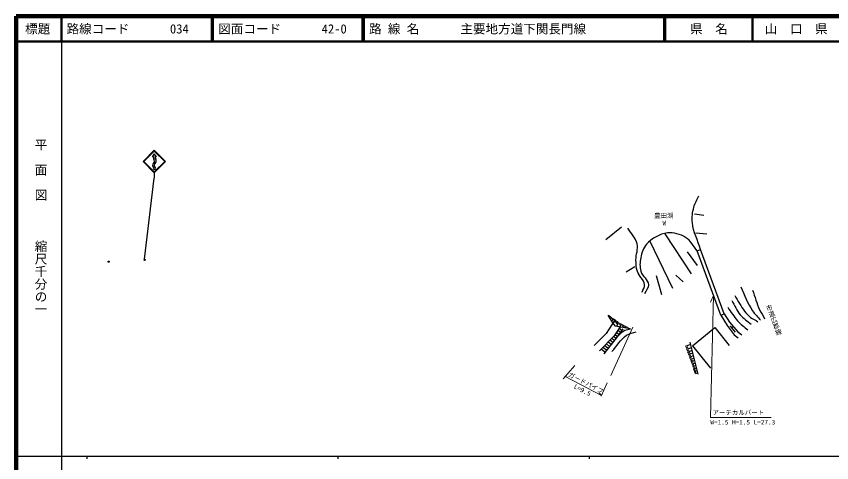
# Model space of a CAD drawing. Units: millimetres on the paper, with parts at other scales. Extents: x 40 to 680, y 20 to 380.
# Drawn here: x 40 to 364.5, y 202.4 to 380 of the extents above; entities that cross this region are included whole.
import ezdxf
from ezdxf.enums import TextEntityAlignment as Align

# ---------------------------------------------------------------- set-up
doc = ezdxf.new("R2010")
doc.units = ezdxf.units.MM
doc.header["$PDMODE"] = 32
doc.header["$PDSIZE"] = 0.5
for name, color, linetype, lineweight in [('M-BGD', 7, 'Continuous', 25), ('M-STR-HTXT', 7, 'Continuous', 13), ('M-STR-STRC', 7, 'Continuous', 25), ('M-TTL', 2, 'Continuous', 140), ('M-TTL-BAND', 7, 'Continuous', 25), ('M-TTL-LINE', 7, 'Continuous', 50), ('M-TTL-TXT', 7, 'Continuous', 50)]:
    doc.layers.add(name, color=color, linetype=linetype, lineweight=lineweight)
doc.layers.add('M-OTRS', color=6, linetype='Continuous')
doc.styles.add('@ＭＳ ゴシック', font='')
doc.styles.add('ＭＳ ゴシック', font='')
doc.styles.get('@ＭＳ ゴシック').set_extended_font_data('@MS Gothic')
doc.styles.get('ＭＳ ゴシック').set_extended_font_data('MS Gothic')

msp = doc.modelspace()

# ---------------------------------------------------------------- hatches: boundary and pattern name
at = {"layer": 'M-STR-STRC'}
msp.add_hatch(color=256, dxfattribs=at).paths.add_polyline_path([(94.923, 325.279), (95.798, 324.029), (95.298, 324.029), (95.29, 323.983), (95.284, 323.937), (95.279, 323.89), (95.277, 323.843), (95.276, 323.796), (95.278, 323.749), (95.281, 323.702), (95.286, 323.656), (95.292, 323.609), (95.301, 323.563), (95.311, 323.518), (95.323, 323.472), (95.337, 323.428), (95.353, 323.383), (95.37, 323.34), (95.39, 323.297), (95.41, 323.255), (95.433, 323.214), (95.457, 323.174), (95.482, 323.134), (95.485, 323.13), (95.513, 323.086), (95.538, 323.042), (95.562, 322.997), (95.584, 322.95), (95.604, 322.903), (95.623, 322.855), (95.639, 322.807), (95.654, 322.758), (95.667, 322.708), (95.677, 322.658), (95.686, 322.607), (95.693, 322.556), (95.697, 322.505), (95.7, 322.454), (95.701, 322.403), (95.699, 322.352), (95.696, 322.301), (95.691, 322.25), (95.683, 322.199), (95.674, 322.148), (95.663, 322.098), (95.649, 322.049), (95.634, 322), (95.617, 321.952), (95.598, 321.904), (95.577, 321.857), (95.555, 321.811), (95.53, 321.766), (95.504, 321.722), (95.476, 321.679), (95.446, 321.637), (95.415, 321.596), (95.382, 321.557), (95.348, 321.519), (95.312, 321.482), (95.298, 321.468), (95.268, 321.444), (95.24, 321.42), (95.212, 321.394), (95.186, 321.367), (95.16, 321.339), (95.136, 321.31), (95.113, 321.28), (95.091, 321.249), (95.07, 321.218), (95.051, 321.185), (95.033, 321.152), (95.016, 321.118), (95, 321.084), (94.986, 321.049), (94.973, 321.013), (94.962, 320.977), (94.952, 320.941), (94.943, 320.904), (94.936, 320.867), (94.931, 320.83), (94.927, 320.792), (94.924, 320.754), (94.923, 320.717), (94.923, 320.679), (94.925, 320.641), (94.928, 320.603), (94.933, 320.566), (94.939, 320.529), (94.947, 320.492), (94.956, 320.455), (94.966, 320.419), (94.978, 320.383), (94.992, 320.348), (95.007, 320.313), (95.023, 320.279), (95.04, 320.245), (95.059, 320.212), (95.079, 320.18), (95.1, 320.149), (95.122, 320.119), (95.146, 320.089), (95.171, 320.061), (95.197, 320.033), (95.224, 320.007), (95.252, 319.981), (95.281, 319.957), (95.298, 319.943), (95.312, 319.923), (95.326, 319.901), (95.339, 319.879), (95.351, 319.857), (95.362, 319.834), (95.372, 319.81), (95.381, 319.786), (95.39, 319.762), (95.397, 319.738), (95.404, 319.713), (95.409, 319.688), (95.413, 319.663), (95.417, 319.638), (95.419, 319.613), (95.421, 319.587), (95.421, 319.562), (95.421, 319.536), (95.419, 319.511), (95.417, 319.485), (95.413, 319.46), (95.409, 319.435), (95.403, 319.41), (95.397, 319.386), (95.389, 319.361), (95.381, 319.337), (95.372, 319.313), (95.362, 319.29), (95.35, 319.267), (95.338, 319.245), (95.325, 319.223), (95.312, 319.201), (95.298, 319.181), (94.548, 319.181), (94.562, 319.201), (94.575, 319.221), (94.588, 319.242), (94.6, 319.263), (94.611, 319.285), (94.621, 319.307), (94.63, 319.329), (94.638, 319.352), (94.646, 319.375), (94.652, 319.398), (94.658, 319.422), (94.663, 319.446), (94.666, 319.47), (94.669, 319.494), (94.671, 319.518), (94.672, 319.542), (94.672, 319.566), (94.671, 319.591), (94.669, 319.615), (94.666, 319.639), (94.662, 319.663), (94.657, 319.687), (94.652, 319.71), (94.645, 319.734), (94.638, 319.757), (94.629, 319.779), (94.62, 319.802), (94.61, 319.824), (94.599, 319.845), (94.587, 319.867), (94.574, 319.887), (94.56, 319.907), (94.547, 319.925), (94.518, 319.95), (94.489, 319.975), (94.461, 320.002), (94.434, 320.03), (94.409, 320.058), (94.384, 320.088), (94.361, 320.119), (94.339, 320.15), (94.318, 320.183), (94.298, 320.216), (94.28, 320.25), (94.263, 320.285), (94.248, 320.32), (94.234, 320.356), (94.221, 320.392), (94.21, 320.429), (94.2, 320.466), (94.192, 320.504), (94.185, 320.542), (94.18, 320.58), (94.176, 320.618), (94.174, 320.657), (94.173, 320.695), (94.173, 320.734), (94.176, 320.772), (94.179, 320.811), (94.185, 320.849), (94.191, 320.887), (94.2, 320.925), (94.209, 320.962), (94.22, 320.999), (94.233, 321.035), (94.247, 321.071), (94.262, 321.106), (94.279, 321.141), (94.297, 321.175), (94.317, 321.208), (94.337, 321.241), (94.359, 321.272), (94.383, 321.303), (94.407, 321.333), (94.433, 321.362), (94.459, 321.39), (94.487, 321.416), (94.516, 321.442), (94.546, 321.467), (94.548, 321.469), (94.585, 321.505), (94.62, 321.543), (94.653, 321.582), (94.685, 321.622), (94.715, 321.663), (94.744, 321.706), (94.77, 321.749), (94.796, 321.794), (94.819, 321.84), (94.84, 321.886), (94.86, 321.933), (94.878, 321.982), (94.894, 322.03), (94.908, 322.08), (94.92, 322.129), (94.93, 322.18), (94.938, 322.23), (94.944, 322.281), (94.948, 322.332), (94.95, 322.383), (94.95, 322.435), (94.949, 322.486), (94.945, 322.537), (94.939, 322.588), (94.931, 322.639), (94.921, 322.689), (94.909, 322.739), (94.895, 322.788), (94.879, 322.837), (94.862, 322.885), (94.842, 322.932), (94.821, 322.979), (94.798, 323.025), (94.773, 323.069), (94.746, 323.113), (94.735, 323.13), (94.709, 323.169), (94.685, 323.209), (94.663, 323.25), (94.642, 323.292), (94.623, 323.335), (94.605, 323.378), (94.589, 323.422), (94.575, 323.467), (94.563, 323.512), (94.552, 323.558), (94.543, 323.604), (94.536, 323.651), (94.531, 323.697), (94.528, 323.744), (94.526, 323.791), (94.527, 323.838), (94.529, 323.885), (94.533, 323.931), (94.539, 323.978), (94.547, 324.024), (94.548, 324.029), (94.048, 324.029)])

# ---------------------------------------------------------------- linework, layer by layer
at = {"layer": 'M-BGD'}
for p, q in [((313.62, 300.79), (309.827, 301.322)), ((274.628, 291.142), (280.816, 296.265)), ((308.629, 277.568), (298.183, 293.404)), ((314.751, 293.271), (310.359, 293.737)), ((301.244, 271.712), (292.128, 290.676)), ((311.091, 280.895), (307.165, 286.284)), ((310.903, 286.689), (312.311, 287.206)), ((320.319, 261.064), (310.903, 286.689)), ((321.727, 261.581), (312.311, 287.206)), ((282.746, 278.3), (286.139, 280.429)), ((296.918, 269.25), (294.723, 276.769)), ((305.369, 274.374), (302.441, 277.036)), ((277.764, 257.34), (275.551, 261.149)), ((275.967, 260.966), (275.793, 260.724)), ((276.374, 260.675), (276.224, 260.466)), ((276.78, 260.384), (276.354, 259.789)), ((277.187, 260.093), (276.911, 259.708)), ((277.593, 259.802), (276.915, 258.854)), ((320.319, 261.064), (321.727, 261.581)), ((320.319, 261.064), (322.869, 256.974)), ((321.727, 261.581), (323.8, 258.272)), ((278.288, 259.336), (274.694, 253.747)), ((278.407, 259.221), (277.476, 257.92)), ((278, 259.512), (277.598, 258.949)), ((277.764, 257.34), (278.362, 256.774)), ((280.243, 256.422), (277.888, 252.815)), ((278.862, 258.895), (278.326, 258.145)), ((284.218, 255.677), (278.362, 256.774)), ((279.317, 258.569), (278.656, 257.644)), ((279.693, 258.205), (278.858, 256.681)), ((280.227, 257.913), (279.857, 257.237)), ((280.76, 257.62), (280.115, 256.443)), ((281.199, 257.38), (280.915, 256.863)), ((281.637, 257.14), (281.148, 256.248)), ((282.075, 256.899), (281.87, 256.525)), ((282.514, 256.659), (282.182, 256.053)), ((282.952, 256.419), (282.825, 256.187)), ((322.869, 256.974), (325.73, 253.215)), ((323.8, 258.272), (327.16, 254.412)), ((324.133, 256.741), (326.029, 254.379)), ((324.133, 256.741), (325.164, 256.076)), ((274.694, 253.747), (269.97, 249.089)), ((279.213, 252.59), (278.216, 253.318)), ((279.802, 253.399), (278.763, 254.156)), ((280.392, 254.207), (279.311, 254.995)), ((280.981, 255.015), (279.858, 255.833)), ((283.391, 256.178), (283.215, 255.858)), ((283.829, 255.938), (283.781, 255.849)), ((309.083, 248.933), (317.997, 256.16)), ((317.997, 256.16), (323.739, 249.077)), ((325.73, 253.215), (327.224, 252.045)), ((327.16, 254.412), (328.686, 253.29)), ((277.888, 252.815), (272.099, 246.893)), ((276.722, 249.461), (275.537, 250.41)), ((277.347, 250.242), (276.239, 251.128)), ((277.971, 251.023), (276.942, 251.847)), ((278.596, 251.804), (277.644, 252.565)), ((307.981, 250.37), (311.208, 237.644)), ((274.223, 246.338), (272.727, 247.535)), ((274.848, 247.119), (273.429, 248.254)), ((275.473, 247.899), (274.132, 248.972)), ((276.097, 248.68), (274.834, 249.691)), ((306.318, 248.723), (308.109, 249.381)), ((306.534, 248.134), (307.402, 248.453)), ((306.75, 247.546), (308.432, 248.164)), ((306.953, 246.993), (307.768, 247.293)), ((307.156, 246.441), (308.735, 247.021)), ((309.083, 248.933), (316.275, 240.061)), ((307.347, 245.923), (308.112, 246.204)), ((307.537, 245.404), (309.019, 245.949)), ((307.716, 244.918), (308.434, 245.181)), ((307.895, 244.431), (309.285, 244.942)), ((308.067, 243.962), (308.741, 244.209)), ((308.24, 243.493), (309.542, 243.971)), ((308.412, 243.023), (309.042, 243.254)), ((308.585, 242.554), (309.8, 243)), ((308.757, 242.085), (309.343, 242.3)), ((308.93, 241.615), (310.057, 242.029)), ((309.102, 241.146), (309.644, 241.345)), ((309.275, 240.677), (310.314, 241.058)), ((309.447, 240.207), (309.945, 240.39)), ((309.62, 239.738), (310.571, 240.088)), ((310.309, 237.861), (309.644, 239.74)), ((309.792, 239.269), (310.246, 239.435)), ((309.965, 238.799), (310.828, 239.117)), ((310.137, 238.33), (310.547, 238.481)), ((310.309, 237.861), (311.085, 238.146))]:
    msp.add_line(p, q, dxfattribs=at)
msp.add_lwpolyline([(281.415, 255.61), (279.086, 252.416), (273.763, 245.762)], dxfattribs=at)
msp.add_circle((91.047, 283.124), 0.25, dxfattribs=at)
for points, knots in [([(312.311, 287.206), (311.217, 290.758), (309.404, 294.164), (309.029, 297.862), (308.819, 299.924), (309.108, 302.044), (309.627, 304.05), (310.046, 305.666), (310.958, 307.111), (311.624, 308.642)], [0, 0, 0, 0, 1, 1, 1, 2, 2, 2, 3, 3, 3, 3]), ([(289.067, 270.315), (289.377, 271.291), (290.096, 272.223), (289.998, 273.243), (289.809, 275.229), (287.74, 276.598), (287.137, 278.499), (286.672, 279.968), (286.638, 281.55), (286.605, 283.091), (286.559, 285.225), (287.559, 287.4), (287.071, 289.478), (286.523, 291.811), (284.631, 293.604), (283.411, 295.666)], [0, 0, 0, 0, 1, 1, 1, 2, 2, 2, 3, 3, 3, 4, 4, 4, 5, 5, 5, 5]), ([(310.903, 286.689), (309.391, 288.461), (308.349, 290.782), (306.367, 292.007), (304.249, 293.317), (301.586, 294.113), (299.114, 293.803), (295.993, 293.412), (292.926, 291.661), (290.797, 289.345), (289.472, 287.904), (288.853, 285.875), (288.468, 283.956), (288.115, 282.194), (288.073, 280.302), (288.535, 278.566), (289.062, 276.58), (291.422, 275.229), (291.529, 273.176), (291.597, 271.876), (290.509, 270.781), (289.998, 269.583)], [0, 0, 0, 0, 1, 1, 1, 2, 2, 2, 3, 3, 3, 4, 4, 4, 5, 5, 5, 6, 6, 6, 7, 7, 7, 7]), ([(328.292, 272.345), (329.844, 269.173), (330.993, 265.77), (332.949, 262.829), (333.864, 261.455), (335.123, 260.345), (336.21, 259.103)], [0, 0, 0, 0, 1, 1, 1, 2, 2, 2, 2]), ([(333.016, 271.08), (333.947, 268.463), (334.656, 265.756), (335.811, 263.229), (336.372, 262), (337.141, 260.878), (337.807, 259.702)], [0, 0, 0, 0, 1, 1, 1, 2, 2, 2, 2]), ([(324.699, 266.888), (325.83, 265.003), (326.676, 262.914), (328.092, 261.233), (329.318, 259.777), (330.975, 258.748), (332.417, 257.506)], [0, 0, 0, 0, 1, 1, 1, 2, 2, 2, 2]), ([(325.896, 268.951), (327.205, 266.866), (328.315, 264.642), (329.822, 262.696), (330.514, 261.803), (331.264, 260.935), (332.151, 260.234), (333.055, 259.52), (334.147, 259.081), (335.145, 258.504)], [0, 0, 0, 0, 1, 1, 1, 2, 2, 2, 3, 3, 3, 3]), ([(323.102, 264.227), (324.41, 262.43), (325.532, 260.482), (327.027, 258.837), (328.243, 257.5), (329.733, 256.442), (331.086, 255.244)], [0, 0, 0, 0, 1, 1, 1, 2, 2, 2, 2]), ([(277.032, 246.66), (278.961, 248.812), (280.423, 251.502), (282.821, 253.115), (283.964, 253.884), (285.416, 254.046), (286.713, 254.512)], [0, 0, 0, 0, 1, 1, 1, 2, 2, 2, 2]), ([(279.527, 253.048), (280.425, 253.747), (281.19, 254.665), (282.222, 255.144), (282.9, 255.46), (283.686, 255.455), (284.417, 255.61)], [0, 0, 0, 0, 1, 1, 1, 2, 2, 2, 2])]:
    msp.add_open_spline(points, degree=3, knots=knots, dxfattribs=at)
at = {"layer": 'M-OTRS'}
msp.add_point((76.754, 282.389), dxfattribs=at)
at = {"layer": 'M-STR-HTXT'}
for p, q in [((317.438, 268.906), (316.224, 220.361)), ((317.438, 268.906), (316.248, 266.306)), ((285.391, 256.359), (276.539, 237.071)), ((262.235, 241.055), (257.577, 235.731)), ((258.367, 236.634), (272.916, 229.177)), ((258.367, 236.634), (259.274, 236.463)), ((275.183, 234.117), (272.748, 228.811)), ((272.916, 229.177), (271.883, 230.242)), ((316.224, 220.361), (340.356, 220.361))]:
    msp.add_line(p, q, dxfattribs=at)
at = {"layer": 'M-STR-STRC'}
for p, q in [((90.422, 322.23), (94.922, 326.731)), ((90.775, 322.23), (94.922, 326.377)), ((94.923, 325.279), (94.048, 324.029)), ((99.422, 322.231), (94.922, 326.731)), ((99.069, 322.231), (94.922, 326.377)), ((95.798, 324.029), (94.923, 325.279)), ((94.922, 317.73), (90.422, 322.23)), ((94.922, 318.084), (90.775, 322.23)), ((94.548, 324.029), (94.048, 324.029)), ((99.422, 322.231), (94.922, 317.73)), ((99.069, 322.231), (94.922, 318.084)), ((95.798, 324.029), (95.298, 324.029)), ((94.548, 319.181), (95.298, 319.181)), ((91.047, 283.423), (94.839, 315.595)), ((94.922, 317.73), (94.922, 315.73))]:
    msp.add_line(p, q, dxfattribs=at)
for centre, radius, start, end in [((95.154, 320.697), 0.981, 128.10131, 231.81801), ((95.721, 323.804), 1.194, 169.14543, 214.39886), ((93.645, 322.411), 1.305, 313.77819, 33.39343), ((95.885, 320.706), 0.962, 127.59913, 232.40087), ((96.47, 323.804), 1.194, 169.1435, 214.40574), ((94.395, 322.411), 1.306, 313.73892, 33.38586), ((94.054, 319.553), 0.618, 323.0004, 37.04826), ((94.772, 319.562), 0.649, 324.05424, 35.94896)]:
    msp.add_arc(centre, radius, start, end, dxfattribs=at)
at = {"layer": 'M-TTL'}
for p, q in [((40, 380), (40, 20)), ((680, 380), (40, 380))]:
    msp.add_line(p, q, dxfattribs=at)
at = {"layer": 'M-TTL-BAND'}
for p, q in [((58, 370), (58, 20)), ((40, 205), (579, 205)), ((68, 205), (68, 204)), ((168, 205), (168, 204)), ((268, 205), (268, 204))]:
    msp.add_line(p, q, dxfattribs=at)
at = {"layer": 'M-TTL-LINE'}
for p, q in [((58, 380), (58, 370)), ((117.75, 380), (117.75, 370)), ((118.25, 380), (118.25, 370)), ((177.75, 380), (177.75, 370)), ((178.25, 380), (178.25, 370)), ((297.75, 380), (297.75, 370)), ((298.25, 380), (298.25, 370)), ((333, 380), (333, 370)), ((40, 370), (680, 370))]:
    msp.add_line(p, q, dxfattribs=at)

# ---------------------------------------------------------------- texts
at = {"layer": 'M-BGD', "style": 'ＭＳ ゴシック'}
for s, p in [('豊田湖', (293.827, 299.273)), ('W', (297.155, 296.299))]:
    msp.add_text(s, height=1.833, dxfattribs=at).set_placement(p, align=Align.BOTTOM_LEFT)
at = {"layer": 'M-BGD', "style": '@ＭＳ ゴシック'}
msp.add_text('市道広郡線', height=1.833, rotation=290.645, dxfattribs=at).set_placement((342.321, 252.644), align=Align.BOTTOM_RIGHT)
at = {"layer": 'M-STR-HTXT', "style": 'ＭＳ ゴシック'}
for s, p in [('ガードパイプ', (259.185, 236.392)), ('L=9.5', (261.419, 231.671))]:
    msp.add_text(s, height=1.833, rotation=332.301, dxfattribs=at).set_placement(p, align=Align.BOTTOM_LEFT)
msp.add_text('アーチカルバート', height=1.833, dxfattribs=at).set_placement((317.073, 220.87), align=Align.BOTTOM_LEFT)
msp.add_text('W=1.5 H=1.5 L=27.3', height=1.833, dxfattribs=at).set_placement((329.112, 217.057), align=Align.BOTTOM_CENTER)
at = {"layer": 'M-TTL-BAND', "style": '@ＭＳ ゴシック'}
for s, p in [('平  面  図', (49.777, 306.475)), ('縮尺千分の一', (49.777, 261.03))]:
    msp.add_text(s, height=3.666, rotation=270, dxfattribs=at).set_placement(p, align=Align.MIDDLE_RIGHT)
at = {"layer": 'M-TTL-TXT', "style": 'ＭＳ ゴシック'}
for s, p in [('標題', (48.5, 375)), ('県\u3000名', (315.625, 375)), ('山\u3000口\u3000県', (350.375, 375))]:
    msp.add_text(s, height=3.666, dxfattribs=at).set_placement(p, align=Align.MIDDLE_CENTER)
for s, p in [('路線コード', (60, 375)), ('034', (101.142, 375)), ('図面コード', (120.38, 375)), ('42-0', (161.521, 375)), ('路 線 名', (180.38, 375)), ('主要地方道下関長門線', (216.734, 375))]:
    msp.add_text(s, height=3.666, dxfattribs=at).set_placement(p, align=Align.MIDDLE_LEFT)

doc.saveas('drawing.dxf')
